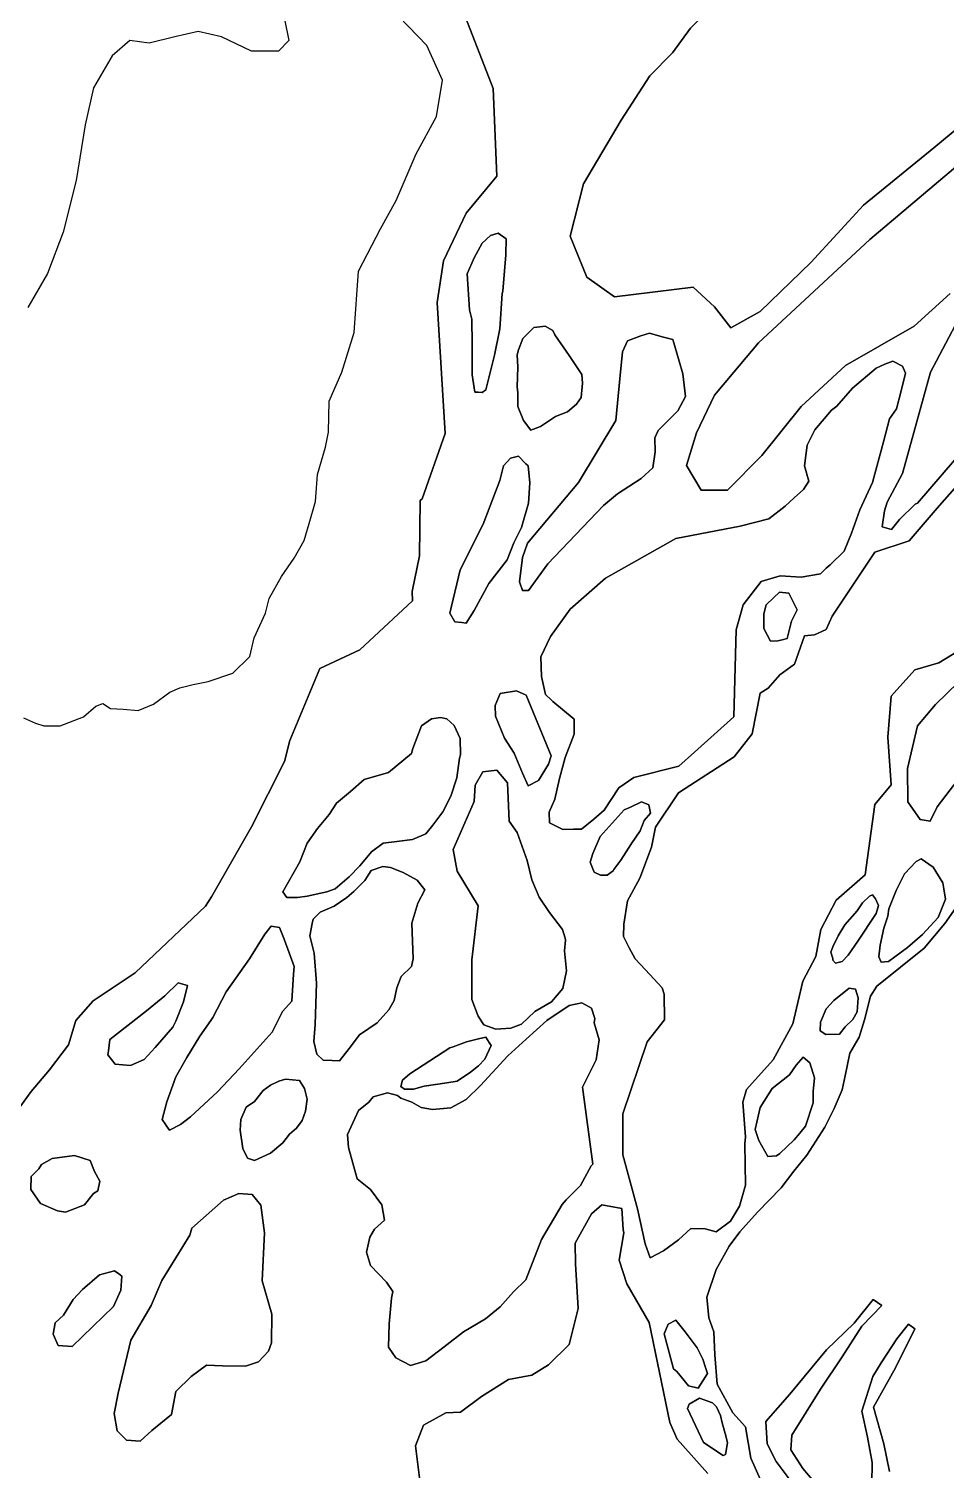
# Model space of a CAD drawing. Header units: inches. Extents: x 288635 to 1232953, y 676945 to 1655780.
# Drawn here: x 523986 to 534364, y 1500510 to 1516816 of the extents above; entities that cross this region are included whole.
import ezdxf

# ---------------------------------------------------------------- set-up
doc = ezdxf.new("R2010")
doc.units = ezdxf.units.IN
doc.header["$MEASUREMENT"] = 0

msp = doc.modelspace()

# ---------------------------------------------------------------- linework, layer by layer
at = {"color": 1}
for points in [[(535186.7743, 1516265.3871), (534223.689, 1515468.9897), (533427.2916, 1514820.7592), (532834.6237, 1514172.5288), (532260.4768, 1513616.9027), (531927.1011, 1513431.6939), (531741.8924, 1513672.4653), (531501.1211, 1513894.7157), (530612.1193, 1513783.5905), (530297.2645, 1514005.8409), (530112.0558, 1514468.8627), (530260.2228, 1515061.5305), (530686.2028, 1515783.8445), (531011.9973, 1516284.5476), (531268.1658, 1516544.3097), (531471.4351, 1516823.6423), (531839.7359, 1517204.643), (532178.4032, 1517450.1769), (532546.1259, 1517703.3211), (532762.6535, 1517886.5368), (533486.2612, 1518484.2997), (533750.374, 1519002.6476), (533913.5933, 1519791.5406), (534548.5946, 1520664.6674)], [(534548.5946, 1520664.6674), (533913.5933, 1519791.5406), (533750.374, 1519002.6476), (533486.2612, 1518484.2997), (532762.6535, 1517886.5368), (532546.1259, 1517703.3211), (532178.4032, 1517450.1769), (531839.7359, 1517204.643), (531471.4351, 1516823.6423), (531268.1658, 1516544.3097), (531011.9973, 1516284.5476), (530686.2028, 1515783.8445), (530260.2228, 1515061.5305), (530112.0558, 1514468.8627), (530297.2645, 1514005.8409), (530612.1193, 1513783.5905), (531501.1211, 1513894.7157), (531741.8924, 1513672.4653), (531927.1011, 1513431.6939), (532260.4768, 1513616.9027), (532834.6237, 1514172.5288), (533427.2916, 1514820.7592), (534223.689, 1515468.9897), (535186.7743, 1516265.3871)], [(528796.5626, 1517279.9201), (529239.1121, 1516140.4043), (529278.7997, 1515148.2149), (528933.1646, 1514728.5151), (528678.8292, 1514192.6779), (528604.1109, 1513719.462), (528696.7957, 1512236.5055), (528434.2174, 1511499.2333), (528414.6682, 1511477.9068), (528407.554, 1510852.5137), (528322.1597, 1510449.4704), (528326.2978, 1510346.0178), (527730.9841, 1509790.3916), (527278.0304, 1509579.0132), (526940.5119, 1508762.7841), (526879.2836, 1508527.5464), (526504.3494, 1507786.7275), (526053.5653, 1506997.1648), (525983.2367, 1506891.6719), (525189.4851, 1506137.6079), (524713.2341, 1505820.1073), (524518.2609, 1505595.1382), (524434.4216, 1505322.9226), (524218.5212, 1505039.2887), (524011.0874, 1504793.7549), (523757.0869, 1504438.1542)], [(523757.0869, 1504438.1542), (524011.0874, 1504793.7549), (524218.5212, 1505039.2887), (524434.4216, 1505322.9226), (524518.2609, 1505595.1382), (524713.2341, 1505820.1073), (525189.4851, 1506137.6079), (525983.2367, 1506891.6719), (526053.5653, 1506997.1648), (526504.3494, 1507786.7275), (526879.2836, 1508527.5464), (526940.5119, 1508762.7841), (527278.0304, 1509579.0132), (527730.9841, 1509790.3916), (528326.2978, 1510346.0178), (528322.1597, 1510449.4704), (528407.554, 1510852.5137), (528414.6682, 1511477.9068), (528434.2174, 1511499.2333), (528696.7957, 1512236.5055), (528604.1109, 1513719.462), (528678.8292, 1514192.6779), (528933.1646, 1514728.5151), (529278.7997, 1515148.2149), (529239.1121, 1516140.4043), (528796.5626, 1517279.9201)], [(523926.0457, 1509022.7716), (524061.6804, 1508958.8872), (524154.4495, 1508930.5654), (524339.8624, 1508930.9719), (524603.5005, 1509031.3882), (524745.86, 1509152.9324), (524824.2414, 1509181.6294), (524909.9417, 1509124.7669), (525052.5827, 1509117.9483), (525223.7644, 1509104.061), (525394.7584, 1509175.7488), (525579.8743, 1509311.6494), (525693.8652, 1509361.8184), (525843.5437, 1509397.8031), (526014.6158, 1509433.8346), (526292.5321, 1509527.1508), (526484.6698, 1509712.9859), (526534.1196, 1509927.0334), (526661.8728, 1510205.4343), (526704.3008, 1510369.5472), (526846.3789, 1510619.4542), (526988.5509, 1510826.5737), (527102.2133, 1511026.4994), (527158.8414, 1511219.1686), (527229.6069, 1511468.9193), (527250.3285, 1511775.6107), (527342.3626, 1512082.4584), (527377.6437, 1512253.6871), (527384.009, 1512603.1348), (527525.9151, 1512931.4857), (527667.5555, 1513381.0682), (527715.9579, 1514072.9107), (527964.5047, 1514551.2527), (528142.0829, 1514872.5506), (528369.1265, 1515400.7647), (528596.4046, 1515822.0097), (528666.8105, 1516235.7796), (528487.669, 1516627.6084), (528173.1741, 1516954.9589)], [(526881.2518, 1516905.2932), (526928.8769, 1516683.0428), (526812.46, 1516561.3342), (526505.5427, 1516561.3342), (526166.8453, 1516725.1236), (525902.2915, 1516783.5847), (525637.6963, 1516726.5944), (525348.3415, 1516652.9869), (525129.7066, 1516683.0428), (524928.6229, 1516508.4174), (524875.5817, 1516418.2473), (524716.9558, 1516148.5834), (524621.7056, 1515730.5409), (524521.1637, 1515100.8313), (524372.9968, 1514513.4551), (524198.3714, 1514047.7875), (523973.8865, 1513661.4249)], [(534408.8977, 1513820.6322), (534001.4386, 1513450.2148), (533223.562, 1513005.7139), (532723.4985, 1512542.6922), (532278.9976, 1511987.0661), (531890.0594, 1511598.1278), (531593.7254, 1511598.1278), (531427.0376, 1511875.9408), (531538.1628, 1512246.3582), (531741.8924, 1512672.3383), (532241.9559, 1513265.0061), (533501.3751, 1514431.8209), (534834.8777, 1515561.594)], [(534834.8777, 1515561.594), (533501.3751, 1514431.8209), (532241.9559, 1513265.0061), (531741.8924, 1512672.3383), (531538.1628, 1512246.3582), (531427.0376, 1511875.9408), (531593.7254, 1511598.1278), (531890.0594, 1511598.1278), (532278.9976, 1511987.0661), (532723.4985, 1512542.6922), (533223.562, 1513005.7139), (534001.4386, 1513450.2148), (534408.8977, 1513820.6322)], [(534853.3986, 1512394.5252), (534038.4803, 1511449.9608), (534014.4285, 1511437.9349), (533835.2274, 1511266.1112), (533746.3272, 1511151.8109), (533638.377, 1511180.386), (533668.0629, 1511361.3614), (533695.3714, 1511462.5709), (533871.7925, 1511783.3365), (534186.6473, 1512931.6304), (534501.5021, 1513524.2983)], [(534501.5021, 1513524.2983), (534186.6473, 1512931.6304), (533871.7925, 1511783.3365), (533695.3714, 1511462.5709), (533668.0629, 1511361.3614), (533638.377, 1511180.386), (533746.3272, 1511151.8109), (533835.2274, 1511266.1112), (534014.4285, 1511437.9349), (534038.4803, 1511449.9608), (534853.3986, 1512394.5252)], [(534520.4643, 1509789.7464), (534282.3388, 1509644.2253), (534010.1321, 1509564.0116), (533742.1464, 1509264.4981), (533705.1046, 1508801.4764), (533742.1464, 1508264.3711), (533556.9377, 1508042.1207), (533445.8125, 1507245.7232), (533120.3103, 1506959.2814), (532945.02, 1506626.7482), (532890.1864, 1506319.6797), (532742.0194, 1506041.8667), (532630.8942, 1505560.324), (532408.6437, 1505152.8649), (532105.7658, 1504818.1051), (532063.8374, 1504671.7542), (532093.7889, 1504282.384), (532084.5376, 1504201.4349), (532094.1244, 1503734.9741), (532024.2743, 1503496.8486), (531922.6741, 1503328.5732), (531760.7488, 1503207.923), (531636.9235, 1503239.6731), (531474.3588, 1503243.8342), (531334.4332, 1503115.5691), (531166.2024, 1502989.8265), (531015.3896, 1502913.0972), (530959.5587, 1503070.8031), (530871.4115, 1503467.4657), (530704.7236, 1504078.6544), (530704.7236, 1504541.6762), (530982.5367, 1505356.5945), (531176.7614, 1505606.3119), (531173.6824, 1505894.4094), (531149.2245, 1505967.7832), (530964.0158, 1506171.5128), (530846.6997, 1506293.4162), (530778.9662, 1506420.4165), (530713.3494, 1506547.4167), (530716.3726, 1506685.9076), (530760.2863, 1506949.3893), (530899.6165, 1507205.7014), (531031.335, 1507556.4969), (531075.1411, 1507782.8285), (531334.4332, 1508171.7668), (531964.1428, 1508579.2259), (532167.8724, 1508838.5181), (532260.4768, 1509301.5399), (532349.3934, 1509357.6978), (532483.367, 1509508.2292), (532649.1335, 1509629.476), (532760.5403, 1509949.7703), (532874.0567, 1509959.23), (533005.6531, 1510018.5885), (533075.3951, 1510172.0208), (533556.9377, 1510894.3347), (533945.876, 1511023.9808), (534260.7308, 1511394.3982), (535094.1699, 1512338.9626)], [(535094.1699, 1512338.9626), (534260.7308, 1511394.3982), (533945.876, 1511023.9808), (533556.9377, 1510894.3347), (533075.3951, 1510172.0208), (533005.6531, 1510018.5885), (532874.0567, 1509959.23), (532760.5403, 1509949.7703), (532649.1335, 1509629.476), (532483.367, 1509508.2292), (532349.3934, 1509357.6978), (532260.4768, 1509301.5399), (532167.8724, 1508838.5181), (531964.1428, 1508579.2259), (531334.4332, 1508171.7668), (531075.1411, 1507782.8285), (531031.335, 1507556.4969), (530899.6165, 1507205.7014), (530760.2863, 1506949.3893), (530716.3726, 1506685.9076), (530713.3494, 1506547.4167), (530778.9662, 1506420.4165), (530846.6997, 1506293.4162), (530964.0158, 1506171.5128), (531149.2245, 1505967.7832), (531173.6824, 1505894.4094), (531176.7614, 1505606.3119), (530982.5367, 1505356.5945), (530704.7236, 1504541.6762), (530704.7236, 1504078.6544), (530871.4115, 1503467.4657), (530959.5587, 1503070.8031), (531015.3896, 1502913.0972), (531166.2024, 1502989.8265), (531334.4332, 1503115.5691), (531474.3588, 1503243.8342), (531636.9235, 1503239.6731), (531760.7488, 1503207.923), (531922.6741, 1503328.5732), (532024.2743, 1503496.8486), (532094.1244, 1503734.9741), (532084.5376, 1504201.4349), (532093.7889, 1504282.384), (532063.8374, 1504671.7542), (532105.7658, 1504818.1051), (532408.6437, 1505152.8649), (532630.8942, 1505560.324), (532742.0194, 1506041.8667), (532890.1864, 1506319.6797), (532945.02, 1506626.7482), (533120.3103, 1506959.2814), (533445.8125, 1507245.7232), (533556.9377, 1508042.1207), (533742.1464, 1508264.3711), (533705.1046, 1508801.4764), (533742.1464, 1509264.4981), (534010.1321, 1509564.0116), (534282.3388, 1509644.2253), (534520.4643, 1509789.7464)], [(534594.1064, 1508449.5798), (534263.5107, 1508013.7946), (534183.9136, 1507853.169), (534069.6134, 1507870.1023), (533929.9131, 1508069.0694), (533927.3551, 1508449.5798), (534038.4803, 1508931.1224), (534242.2099, 1509171.8938), (534890.4404, 1509801.6034)], [(534890.4404, 1509801.6034), (534242.2099, 1509171.8938), (534038.4803, 1508931.1224), (533927.3551, 1508449.5798), (533929.9131, 1508069.0694), (534069.6134, 1507870.1023), (534183.9136, 1507853.169), (534263.5107, 1508013.7946), (534594.1064, 1508449.5798)], [(532266.4992, 1500393.3065), (532155.1944, 1500646.8341), (532093.3584, 1500999.2993), (531951.1356, 1501160.0729), (531771.8112, 1501481.6201), (531747.0768, 1501815.5345), (531734.3694, 1502073.1231), (531680.5534, 1502233.8222), (531656.7408, 1502466.656), (531762.5744, 1502781.5108), (531910.8783, 1503045.1671), (532029.8041, 1503204.845), (532228.242, 1503427.0955), (532498.1175, 1503704.9085), (532640.727, 1503893.6607), (532786.5139, 1504072.6801), (532992.7835, 1504388.4168), (533095.6537, 1504603.0473), (533187.0939, 1504812.5977), (533220.114, 1504971.348), (533272.6074, 1505227.4652), (533380.981, 1505406.9589), (533440.2477, 1505603.3859), (533507.9812, 1505872.6265), (533578.9967, 1505985.7683), (534116.392, 1506415.6846), (534349.0139, 1506693.2333), (534471.7809, 1506871.0337)], [(534471.7809, 1506871.0337), (534349.0139, 1506693.2333), (534116.392, 1506415.6846), (533578.9967, 1505985.7683), (533507.9812, 1505872.6265), (533440.2477, 1505603.3859), (533380.981, 1505406.9589), (533272.6074, 1505227.4652), (533220.114, 1504971.348), (533187.0939, 1504812.5977), (533095.6537, 1504603.0473), (532992.7835, 1504388.4168), (532786.5139, 1504072.6801), (532640.727, 1503893.6607), (532498.1175, 1503704.9085), (532228.242, 1503427.0955), (532029.8041, 1503204.845), (531910.8783, 1503045.1671), (531762.5744, 1502781.5108), (531656.7408, 1502466.656), (531680.5534, 1502233.8222), (531734.3694, 1502073.1231), (531747.0768, 1501815.5345), (531771.8112, 1501481.6201), (531951.1356, 1501160.0729), (532093.3584, 1500999.2993), (532155.1944, 1500646.8341), (532266.4992, 1500393.3065)], [(528404.179, 1500422.5965), (528358.7912, 1500784.4318), (528451.9247, 1501017.2656), (528701.8385, 1501156.8193), (528871.0256, 1501165.4326), (529108.0927, 1501343.233), (529413.0058, 1501533.9952), (529677.5745, 1501584.8738), (529865.8609, 1501703.067), (530099.989, 1501930.3), (530200.6908, 1502337.3801), (530170.6615, 1502845.011), (530165.3698, 1503077.8448), (530350.5785, 1503411.2204), (530466.9954, 1503511.7623), (530694.5375, 1503469.4289), (530708.435, 1503230.8338), (530718.9216, 1503194.4769), (530665.9625, 1502884.1694), (530750.6293, 1502617.4688), (531004.508, 1502179.8829), (531236.4577, 1501047.9681), (531319.6839, 1500859.3017), (531668.787, 1500472.4578)], [(531668.787, 1500472.4578), (531319.6839, 1500859.3017), (531236.4577, 1501047.9681), (531004.508, 1502179.8829), (530750.6293, 1502617.4688), (530665.9625, 1502884.1694), (530718.9216, 1503194.4769), (530708.435, 1503230.8338), (530694.5375, 1503469.4289), (530466.9954, 1503511.7623), (530350.5785, 1503411.2204), (530165.3698, 1503077.8448), (530170.6615, 1502845.011), (530200.6908, 1502337.3801), (530099.989, 1501930.3), (529865.8609, 1501703.067), (529677.5745, 1501584.8738), (529413.0058, 1501533.9952), (529108.0927, 1501343.233), (528871.0256, 1501165.4326), (528701.8385, 1501156.8193), (528451.9247, 1501017.2656), (528358.7912, 1500784.4318), (528404.179, 1500422.5965)], [(532934.328, 1500300.5525), (532742.6364, 1500529.3457), (532606.5972, 1500739.5881), (532618.9644, 1500906.5453), (532940.5116, 1501425.9677), (533187.8556, 1501790.8001), (533410.4652, 1502137.0818), (533636.7695, 1502371.1708), (533537.6862, 1502440.2987), (533323.8948, 1502174.1834), (533008.5312, 1501871.1869), (532594.23, 1501370.3153), (532322.1516, 1501061.1353), (532340.7024, 1500807.6077), (532439.64, 1500609.7325), (532631.3316, 1500350.0213)], [(532631.3316, 1500350.0213), (532439.64, 1500609.7325), (532340.7024, 1500807.6077), (532322.1516, 1501061.1353), (532594.23, 1501370.3153), (533008.5312, 1501871.1869), (533323.8948, 1502174.1834), (533537.6862, 1502440.2987), (533636.7695, 1502371.1708), (533410.4652, 1502137.0818), (533187.8556, 1501790.8001), (532940.5116, 1501425.9677), (532618.9644, 1500906.5453), (532606.5972, 1500739.5881), (532742.6364, 1500529.3457), (532934.328, 1500300.5525)], [(533723.9116, 1500495.0794), (533657.9172, 1500808.5528), (533542.427, 1501221.0179), (533789.906, 1501666.4801), (534010.4077, 1502110.493), (533937.9687, 1502161.0319), (533806.2156, 1501994.8589), (533626.8912, 1501722.7805), (533534.1372, 1501568.1905), (533410.4652, 1501178.6237), (533472.3012, 1500881.8109), (533527.9536, 1500597.3653), (533521.77, 1500356.2049)], [(533521.77, 1500356.2049), (533527.9536, 1500597.3653), (533472.3012, 1500881.8109), (533410.4652, 1501178.6237), (533534.1372, 1501568.1905), (533626.8912, 1501722.7805), (533806.2156, 1501994.8589), (533937.9687, 1502161.0319), (534010.4077, 1502110.493), (533789.906, 1501666.4801), (533542.427, 1501221.0179), (533657.9172, 1500808.5528), (533723.9116, 1500495.0794)]]:
    msp.add_lwpolyline(points, dxfattribs=at)
for points in [[(529154.7388, 1512730.0008), (529114.5221, 1512702.484), (529067.8569, 1512704.5079), (529032.3851, 1512706.0464), (529002.3385, 1512901.4511), (529000.2219, 1513246.4685), (528995.9885, 1513532.219), (528970.5601, 1513637.4633), (528945.0376, 1514043.8005), (529025.6219, 1514226.4871), (529116.4469, 1514392.4329), (529207.6556, 1514476.2543), (529294.4391, 1514503.771), (529385.456, 1514438.1542), (529383.3393, 1514258.2372), (529347.3559, 1513847.603), (529342.1687, 1513822.0266), (529313.4891, 1513422.1521), (529254.2224, 1513123.7015), (529154.7388, 1512730.0008)], [(529067.8569, 1512704.5079), (529114.5221, 1512702.484), (529154.7388, 1512730.0008), (529254.2224, 1513123.7015), (529313.4891, 1513422.1521), (529342.1687, 1513822.0266), (529347.3559, 1513847.603), (529383.3393, 1514258.2372), (529385.456, 1514438.1542), (529294.4391, 1514503.771), (529207.6556, 1514476.2543), (529116.4469, 1514392.4329), (529025.6219, 1514226.4871), (528945.0376, 1514043.8005), (528970.5601, 1513637.4633), (528995.9885, 1513532.219), (529000.2219, 1513246.4685), (529002.3385, 1512901.4511), (529032.3851, 1512706.0464), (529067.8569, 1512704.5079)], [(529773.8651, 1512316.1916), (529665.9149, 1512274.9165), (529583.3647, 1512382.8667), (529519.8646, 1512544.7921), (529519.465, 1512695.9097), (529508.8572, 1512764.8606), (529519.8646, 1512989.2929), (529511.6403, 1513127.6458), (529523.9316, 1513182.957), (529573.8397, 1513313.1436), (529697.6649, 1513436.9688), (529765.8649, 1513445.0514), (529828.638, 1513452.4907), (529913.5653, 1513402.0438), (529935.2034, 1513352.3711), (530097.7157, 1513119.4682), (530240.591, 1512906.7428), (530251.1357, 1512807.6259), (530234.241, 1512646.3923), (530183.4409, 1512570.1921), (530078.6657, 1512484.4669), (529944.8458, 1512430.9614), (529773.8651, 1512316.1916)], [(529508.8572, 1512764.8606), (529519.465, 1512695.9097), (529519.8646, 1512544.7921), (529583.3647, 1512382.8667), (529665.9149, 1512274.9165), (529773.8651, 1512316.1916), (529944.8458, 1512430.9614), (530078.6657, 1512484.4669), (530183.4409, 1512570.1921), (530234.241, 1512646.3923), (530251.1357, 1512807.6259), (530240.591, 1512906.7428), (530097.7157, 1513119.4682), (529935.2034, 1513352.3711), (529913.5653, 1513402.0438), (529828.638, 1513452.4907), (529765.8649, 1513445.0514), (529697.6649, 1513436.9688), (529573.8397, 1513313.1436), (529523.9316, 1513182.957), (529511.6403, 1513127.6458), (529519.8646, 1512989.2929), (529508.8572, 1512764.8606)], [(529856.191, 1510761.7824), (529640.5148, 1510460.7179), (529570.848, 1510461.8065), (529535.7396, 1510559.1431), (529570.848, 1510835.3686), (529628.0584, 1510998.7752), (530204.2193, 1511681.6326), (530626.4668, 1512385.3784), (530673.3832, 1512854.5423), (530704.0361, 1513161.0714), (530759.6924, 1513285.115), (530910.5173, 1513343.6237), (531008.9425, 1513372.1987), (531151.8178, 1513330.9236), (531273.1086, 1513300.7173), (531343.0786, 1513055.8225), (531384.4136, 1512911.15), (531416.4766, 1512657.5842), (531329.6182, 1512495.897), (531107.3677, 1512270.4715), (531069.2677, 1512187.9213), (531072.4427, 1512029.171), (531043.8676, 1511848.1957), (530913.6923, 1511727.5454), (530645.8787, 1511554.6333), (530485.7176, 1511423.5924), (529856.191, 1510761.7824)], [(530626.4668, 1512385.3784), (530204.2193, 1511681.6326), (529628.0584, 1510998.7752), (529570.848, 1510835.3686), (529535.7396, 1510559.1431), (529570.848, 1510461.8065), (529640.5148, 1510460.7179), (529856.191, 1510761.7824), (530485.7176, 1511423.5924), (530645.8787, 1511554.6333), (530913.6923, 1511727.5454), (531043.8676, 1511848.1957), (531072.4427, 1512029.171), (531069.2677, 1512187.9213), (531107.3677, 1512270.4715), (531329.6182, 1512495.897), (531416.4766, 1512657.5842), (531384.4136, 1512911.15), (531343.0786, 1513055.8225), (531273.1086, 1513300.7173), (531151.8178, 1513330.9236), (531008.9425, 1513372.1987), (530910.5173, 1513343.6237), (530759.6924, 1513285.115), (530704.0361, 1513161.0714), (530673.3832, 1512854.5423), (530626.4668, 1512385.3784)], [(532941.9922, 1510651.2183), (532722.9168, 1510613.1182), (532484.7913, 1510628.9932), (532272.0659, 1510562.3181), (532065.7972, 1510299.6448), (531987.042, 1510016.1008), (531963.5838, 1509030.8566), (531517.8782, 1508632.0673), (531339.8275, 1508474.9637), (530831.7462, 1508347.8045), (530662.3377, 1508228.6884), (530494.0623, 1507977.8629), (530376.5871, 1507873.0877), (530240.0618, 1507761.9625), (530148.0861, 1507760.283), (530028.5805, 1507758.1007), (529874.9102, 1507834.9359), (529870.775, 1507953.6881), (529935.3369, 1508101.2582), (529989.2363, 1508333.4636), (530052.7365, 1508571.5891), (530157.3029, 1508835.1146), (530157.3029, 1509007.3984), (529914.7441, 1509205.8556), (529898.9572, 1509220.8654), (529830.486, 1509285.9655), (529786.0359, 1509489.1659), (529776.5109, 1509711.4164), (529887.6361, 1509940.0168), (530110.3865, 1510250.6827), (530509.1758, 1510602.5556), (531306.7544, 1511048.2613), (532033.9584, 1511189.0105), (532359.3496, 1511273.8951), (532541.9414, 1511416.3948), (532645.0035, 1511508.526), (532751.4919, 1511603.7202), (532811.817, 1511698.9704), (532761.4802, 1511871.5051), (532789.5919, 1512106.4295), (532876.3754, 1512279.9965), (533066.119, 1512502.6694), (533128.3499, 1512548.3054), (533303.943, 1512752.0141), (533572.7602, 1512978.4979), (533670.127, 1513022.948), (533761.1439, 1513054.6981), (533869.0941, 1512999.6646), (533902.9608, 1512921.3478), (533850.0441, 1512705.4474), (533803.4773, 1512514.947), (533723.2554, 1512405.1258), (533653.2277, 1512143.6889), (533530.4028, 1511685.1428), (533386.4931, 1511375.1197), (533291.2429, 1511108.4192), (533208.6928, 1510905.2188), (533049.9425, 1510752.8185), (533008.1957, 1510713.5274), (532941.9922, 1510651.2183)], [(530509.1758, 1510602.5556), (530110.3865, 1510250.6827), (529887.6361, 1509940.0168), (529776.5109, 1509711.4164), (529786.0359, 1509489.1659), (529830.486, 1509285.9655), (529898.9572, 1509220.8654), (529914.7441, 1509205.8556), (530157.3029, 1509007.3984), (530157.3029, 1508835.1146), (530052.7365, 1508571.5891), (529989.2363, 1508333.4636), (529935.3369, 1508101.2582), (529870.775, 1507953.6881), (529874.9102, 1507834.9359), (530028.5805, 1507758.1007), (530148.0861, 1507760.283), (530240.0618, 1507761.9625), (530376.5871, 1507873.0877), (530494.0623, 1507977.8629), (530662.3377, 1508228.6884), (530831.7462, 1508347.8045), (531339.8275, 1508474.9637), (531517.8782, 1508632.0673), (531963.5838, 1509030.8566), (531987.042, 1510016.1008), (532065.7972, 1510299.6448), (532272.0659, 1510562.3181), (532484.7913, 1510628.9932), (532722.9168, 1510613.1182), (532941.9922, 1510651.2183), (533008.1957, 1510713.5274), (533049.9425, 1510752.8185), (533208.6928, 1510905.2188), (533291.2429, 1511108.4192), (533386.4931, 1511375.1197), (533530.4028, 1511685.1428), (533653.2277, 1512143.6889), (533723.2554, 1512405.1258), (533803.4773, 1512514.947), (533850.0441, 1512705.4474), (533902.9608, 1512921.3478), (533869.0941, 1512999.6646), (533761.1439, 1513054.6981), (533670.127, 1513022.948), (533572.7602, 1512978.4979), (533303.943, 1512752.0141), (533128.3499, 1512548.3054), (533066.119, 1512502.6694), (532876.3754, 1512279.9965), (532789.5919, 1512106.4295), (532761.4802, 1511871.5051), (532811.817, 1511698.9704), (532751.4919, 1511603.7202), (532645.0035, 1511508.526), (532541.9414, 1511416.3948), (532359.3496, 1511273.8951), (532033.9584, 1511189.0105), (531306.7544, 1511048.2613), (530509.1758, 1510602.5556)], [(529024.5636, 1510235.2924), (528932.4884, 1510092.4172), (528884.2559, 1510098.4462), (528805.4881, 1510108.2922), (528749.1676, 1510204.9943), (528867.1022, 1510696.3884), (529125.1423, 1511212.4687), (529312.8079, 1511705.0907), (529354.7642, 1511873.5957), (529434.1394, 1511959.3209), (529526.2146, 1511981.5459), (529609.5134, 1511895.83), (529634.0219, 1511870.6104), (529653.2148, 1511679.9203), (529640.5148, 1511448.1449), (529561.1396, 1511175.0943), (529472.2395, 1511000.469), (529399.2143, 1510806.7936), (529188.8497, 1510540.1072), (529024.5636, 1510235.2924)], [(529024.5636, 1510235.2924), (529188.8497, 1510540.1072), (529399.2143, 1510806.7936), (529472.2395, 1511000.469), (529561.1396, 1511175.0943), (529640.5148, 1511448.1449), (529653.2148, 1511679.9203), (529634.0219, 1511870.6104), (529609.5134, 1511895.83), (529526.2146, 1511981.5459), (529434.1394, 1511959.3209), (529354.7642, 1511873.5957), (529312.8079, 1511705.0907), (529125.1423, 1511212.4687), (528867.1022, 1510696.3884), (528749.1676, 1510204.9943), (528805.4881, 1510108.2922), (528884.2559, 1510098.4462), (528932.4884, 1510092.4172), (529024.5636, 1510235.2924)], [(532461.3285, 1509890.2445), (532376.2634, 1509888.2775), (532300.3869, 1510031.0683), (532300.3869, 1510196.1438), (532328.6383, 1510301.0283), (532410.6593, 1510380.4035), (532476.8053, 1510441.2577), (532583.3735, 1510431.966), (532677.7024, 1510243.3083), (532614.0442, 1510115.9919), (532566.7638, 1509917.3817), (532507.0552, 1509902.0137), (532461.3285, 1509890.2445)], [(532300.3869, 1510031.0683), (532376.2634, 1509888.2775), (532461.3285, 1509890.2445), (532507.0552, 1509902.0137), (532566.7638, 1509917.3817), (532614.0442, 1510115.9919), (532677.7024, 1510243.3083), (532583.3735, 1510431.966), (532476.8053, 1510441.2577), (532410.6593, 1510380.4035), (532328.6383, 1510301.0283), (532300.3869, 1510196.1438), (532300.3869, 1510031.0683)], [(529750.5817, 1508310.7094), (529634.1648, 1508252.501), (529570.6647, 1508395.3763), (529478.0603, 1508622.9184), (529366.9351, 1508792.2521), (529266.3932, 1509040.9609), (529261.1015, 1509160.0236), (529319.31, 1509294.9614), (529501.8729, 1509326.7115), (529612.0141, 1509276.4373), (529895.0007, 1508592.553), (529864.3527, 1508495.9181), (529750.5817, 1508310.7094)], [(529478.0603, 1508622.9184), (529570.6647, 1508395.3763), (529634.1648, 1508252.501), (529750.5817, 1508310.7094), (529864.3527, 1508495.9181), (529895.0007, 1508592.553), (529612.0141, 1509276.4373), (529501.8729, 1509326.7115), (529319.31, 1509294.9614), (529261.1015, 1509160.0236), (529266.3932, 1509040.9609), (529366.9351, 1508792.2521), (529478.0603, 1508622.9184)], [(527134.059, 1507003.5593), (527025.5796, 1506987.6843), (526903.8762, 1506988.4767), (526857.8298, 1507053.1263), (527052.038, 1507392.4976), (527134.059, 1507601.5188), (527253.1217, 1507770.8525), (527385.4136, 1507926.957), (527467.4346, 1508056.6031), (527626.1849, 1508186.2492), (527780.0199, 1508325.1616), (528055.5877, 1508403.8953), (528314.9921, 1508616.1352), (528329.8958, 1508675.7499), (528430.0595, 1508931.355), (528539.869, 1509011.2165), (528644.8328, 1509024.98), (528716.2705, 1509009.105), (528798.2915, 1508932.3757), (528864.4374, 1508786.8545), (528870.3602, 1508602.1251), (528858.3155, 1508564.7866), (528827.3957, 1508342.3537), (528761.2497, 1508135.9782), (528668.6454, 1507958.7071), (528554.8743, 1507807.8943), (528475.4991, 1507707.3524), (528324.6817, 1507644.7404), (528149.0937, 1507620.3667), (527993.9565, 1507604.1647), (527864.3104, 1507506.2686), (527732.0185, 1507344.8725), (527610.3099, 1507220.5181), (527451.5596, 1507088.2261), (527358.9552, 1507051.1844), (527134.059, 1507003.5593)], [(527610.3099, 1507220.5181), (527732.0185, 1507344.8725), (527864.3104, 1507506.2686), (527993.9565, 1507604.1647), (528149.0937, 1507620.3667), (528324.6817, 1507644.7404), (528475.4991, 1507707.3524), (528554.8743, 1507807.8943), (528668.6454, 1507958.7071), (528761.2497, 1508135.9782), (528827.3957, 1508342.3537), (528858.3155, 1508564.7866), (528870.3602, 1508602.1251), (528864.4374, 1508786.8545), (528798.2915, 1508932.3757), (528716.2705, 1509009.105), (528644.8328, 1509024.98), (528539.869, 1509011.2165), (528430.0595, 1508931.355), (528329.8958, 1508675.7499), (528314.9921, 1508616.1352), (528055.5877, 1508403.8953), (527780.0199, 1508325.1616), (527626.1849, 1508186.2492), (527467.4346, 1508056.6031), (527385.4136, 1507926.957), (527253.1217, 1507770.8525), (527134.059, 1507601.5188), (527052.038, 1507392.4976), (526857.8298, 1507053.1263), (526903.8762, 1506988.4767), (527025.5796, 1506987.6843), (527134.059, 1507003.5593), (527358.9552, 1507051.1844), (527451.5596, 1507088.2261), (527610.3099, 1507220.5181)], [(529440.1719, 1505511.3063), (529270.8382, 1505498.6063), (529133.2546, 1505547.2897), (529069.6231, 1505644.7758), (528998.8764, 1505833.4335), (528998.8764, 1506281.4957), (529069.6231, 1506894.6333), (528830.9976, 1507287.367), (528786.6365, 1507531.3532), (529022.4586, 1508073.7442), (529035.7923, 1508260.4151), (529122.84, 1508411.5752), (529281.863, 1508427.4775), (529399.7741, 1508285.9842), (529420.521, 1507850.2998), (529512.1387, 1507725.3441), (529622.2056, 1507405.7268), (529677.239, 1507189.8263), (529759.7892, 1506990.8593), (529876.2061, 1506817.2923), (530022.2564, 1506626.7919), (530052.6529, 1506526.7207), (530058.853, 1506506.3087), (530045.5076, 1506386.2005), (530068.8232, 1506159.0076), (530026.4897, 1505960.0406), (529897.3728, 1505807.6402), (529708.9891, 1505699.69), (529558.7055, 1505555.7564), (529440.1719, 1505511.3063)], [(529512.1387, 1507725.3441), (529420.521, 1507850.2998), (529399.7741, 1508285.9842), (529281.863, 1508427.4775), (529122.84, 1508411.5752), (529035.7923, 1508260.4151), (529022.4586, 1508073.7442), (528786.6365, 1507531.3532), (528830.9976, 1507287.367), (529069.6231, 1506894.6333), (528998.8764, 1506281.4957), (528998.8764, 1505833.4335), (529069.6231, 1505644.7758), (529133.2546, 1505547.2897), (529270.8382, 1505498.6063), (529440.1719, 1505511.3063), (529558.7055, 1505555.7564), (529708.9891, 1505699.69), (529897.3728, 1505807.6402), (530026.4897, 1505960.0406), (530068.8232, 1506159.0076), (530045.5076, 1506386.2005), (530058.853, 1506506.3087), (530052.6529, 1506526.7207), (530022.2564, 1506626.7919), (529876.2061, 1506817.2923), (529759.7892, 1506990.8593), (529677.239, 1507189.8263), (529622.2056, 1507405.7268), (529512.1387, 1507725.3441)], [(530594.9952, 1507288.4359), (530528.6699, 1507240.6264), (530453.9437, 1507240.7731), (530380.5029, 1507274.4932), (530338.1695, 1507388.7934), (530366.7238, 1507487.8961), (530451.2117, 1507676.603), (530720.3783, 1507979.4153), (530791.1371, 1508008.978), (530918.1374, 1508070.3614), (531000.6875, 1508038.6114), (531017.6209, 1507941.2445), (530946.6317, 1507859.114), (530903.6994, 1507742.5835), (530805.9538, 1507600.4605), (530685.3036, 1507409.9601), (530604.8701, 1507306.2432), (530594.9952, 1507288.4359)], [(530720.3783, 1507979.4153), (530451.2117, 1507676.603), (530366.7238, 1507487.8961), (530338.1695, 1507388.7934), (530380.5029, 1507274.4932), (530453.9437, 1507240.7731), (530528.6699, 1507240.6264), (530594.9952, 1507288.4359), (530604.8701, 1507306.2432), (530685.3036, 1507409.9601), (530805.9538, 1507600.4605), (530903.6994, 1507742.5835), (530946.6317, 1507859.114), (531017.6209, 1507941.2445), (531000.6875, 1508038.6114), (530918.1374, 1508070.3614), (530791.1371, 1508008.978), (530720.3783, 1507979.4153)], [(527610.8391, 1505279.5309), (527502.3597, 1505139.3014), (527418.5782, 1505143.2915), (527317.154, 1505148.1219), (527245.7133, 1505216.0307), (527211.3174, 1505358.906), (527224.5466, 1505552.0522), (527240.4217, 1506020.3657), (527214.6103, 1506357.0161), (527163.3607, 1506553.4732), (527193.2208, 1506694.6483), (527203.3799, 1506742.6796), (527282.7551, 1506822.0548), (527441.5054, 1506890.8466), (527584.3807, 1506988.7426), (527663.7558, 1507057.5344), (527788.1103, 1507179.243), (527859.5479, 1507295.6599), (527991.8398, 1507337.9933), (528076.5067, 1507327.41), (528222.0278, 1507271.9488), (528380.7152, 1507186.2829), (528464.8159, 1507076.3698), (528388.6157, 1506923.9695), (528318.4756, 1506696.6021), (528335.9131, 1506295.5379), (528313.5477, 1506209.3046), (528199.7767, 1506095.5336), (528150.5902, 1505967.4489), (528118.8401, 1505824.5736), (528060.6316, 1505718.7401), (527925.6939, 1505570.5731), (527727.256, 1505432.9895), (527610.8391, 1505279.5309)], [(527418.5782, 1505143.2915), (527502.3597, 1505139.3014), (527610.8391, 1505279.5309), (527727.256, 1505432.9895), (527925.6939, 1505570.5731), (528060.6316, 1505718.7401), (528118.8401, 1505824.5736), (528150.5902, 1505967.4489), (528199.7767, 1506095.5336), (528313.5477, 1506209.3046), (528335.9131, 1506295.5379), (528318.4756, 1506696.6021), (528388.6157, 1506923.9695), (528464.8159, 1507076.3698), (528380.7152, 1507186.2829), (528222.0278, 1507271.9488), (528076.5067, 1507327.41), (527991.8398, 1507337.9933), (527859.5479, 1507295.6599), (527788.1103, 1507179.243), (527663.7558, 1507057.5344), (527584.3807, 1506988.7426), (527441.5054, 1506890.8466), (527282.7551, 1506822.0548), (527203.3799, 1506742.6796), (527193.2208, 1506694.6483), (527163.3607, 1506553.4732), (527214.6103, 1506357.0161), (527240.4217, 1506020.3657), (527224.5466, 1505552.0522), (527211.3174, 1505358.906), (527245.7133, 1505216.0307), (527317.154, 1505148.1219), (527418.5782, 1505143.2915)], [(533710.1259, 1506262.8043), (533626.7265, 1506255.5322), (533602.9139, 1506316.3865), (533618.7889, 1506448.6784), (533658.4765, 1506641.8247), (533705.7289, 1506775.4799), (533714.0391, 1506858.7834), (533798.706, 1507067.8047), (533893.9562, 1507255.6592), (534026.2481, 1507395.8887), (534081.8107, 1507424.9929), (534216.7485, 1507329.7427), (534327.8737, 1507152.4715), (534338.5887, 1507087.1482), (534357.9493, 1506969.1181), (534274.9569, 1506763.5332), (534097.6857, 1506570.387), (533925.7062, 1506422.2201), (533710.1259, 1506262.8043)], [(533602.9139, 1506316.3865), (533626.7265, 1506255.5322), (533710.1259, 1506262.8043), (533925.7062, 1506422.2201), (534097.6857, 1506570.387), (534274.9569, 1506763.5332), (534357.9493, 1506969.1181), (534338.5887, 1507087.1482), (534327.8737, 1507152.4715), (534216.7485, 1507329.7427), (534081.8107, 1507424.9929), (534026.2481, 1507395.8887), (533893.9562, 1507255.6592), (533798.706, 1507067.8047), (533714.0391, 1506858.7834), (533705.7289, 1506775.4799), (533658.4765, 1506641.8247), (533618.7889, 1506448.6784), (533602.9139, 1506316.3865)], [(533187.0939, 1506262.9406), (533110.1835, 1506246.5434), (533080.4137, 1506279.8739), (533082.7566, 1506298.2368), (533060.0937, 1506371.3141), (533082.0532, 1506429.3898), (533141.3738, 1506554.1945), (533219.2673, 1506679.5014), (533356.688, 1506838.2179), (533418.8421, 1506927.7929), (533495.6192, 1507002.1803), (533530.8413, 1507018.1687), (533563.0147, 1506974.142), (533596.8814, 1506899.6352), (533589.2738, 1506869.9622), (533573.2757, 1506807.5632), (533363.3554, 1506492.6828), (533254.8274, 1506335.754), (533187.0939, 1506262.9406)], [(533110.1835, 1506246.5434), (533187.0939, 1506262.9406), (533254.8274, 1506335.754), (533363.3554, 1506492.6828), (533573.2757, 1506807.5632), (533589.2738, 1506869.9622), (533596.8814, 1506899.6352), (533563.0147, 1506974.142), (533530.8413, 1507018.1687), (533495.6192, 1507002.1803), (533418.8421, 1506927.7929), (533356.688, 1506838.2179), (533219.2673, 1506679.5014), (533141.3738, 1506554.1945), (533082.0532, 1506429.3898), (533060.0937, 1506371.3141), (533082.7566, 1506298.2368), (533080.4137, 1506279.8739), (533110.1835, 1506246.5434)], [(525702.8366, 1504421.2208), (525578.4822, 1504355.0748), (525539.6544, 1504410.8898), (525535.6686, 1504416.6194), (525493.8154, 1504476.7834), (525546.7322, 1504677.8672), (525649.9199, 1504960.9719), (525774.2743, 1505177.9307), (525922.4413, 1505421.3478), (526044.9925, 1505598.3909), (526067.6986, 1505630.1795), (526218.7752, 1505921.4113), (526483.359, 1506294.4746), (526655.3386, 1506574.9335), (526729.422, 1506664.892), (526822.0264, 1506649.0169), (526874.9432, 1506516.725), (526986.0684, 1506207.1619), (526980.9339, 1506122.2413), (526962.2842, 1505813.7882), (526857.1039, 1505697.5362), (526740.0054, 1505463.6812), (526364.2963, 1505048.2846), (526120.8792, 1504791.6382), (525816.6077, 1504505.8876), (525702.8366, 1504421.2208)], [(526120.8792, 1504791.6382), (526364.2963, 1505048.2846), (526740.0054, 1505463.6812), (526857.1039, 1505697.5362), (526962.2842, 1505813.7882), (526980.9339, 1506122.2413), (526986.0684, 1506207.1619), (526874.9432, 1506516.725), (526822.0264, 1506649.0169), (526729.422, 1506664.892), (526655.3386, 1506574.9335), (526483.359, 1506294.4746), (526218.7752, 1505921.4113), (526067.6986, 1505630.1795), (526044.9925, 1505598.3909), (525922.4413, 1505421.3478), (525774.2743, 1505177.9307), (525649.9199, 1504960.9719), (525546.7322, 1504677.8672), (525493.8154, 1504476.7834), (525535.6686, 1504416.6194), (525539.6544, 1504410.8898), (525578.4822, 1504355.0748), (525702.8366, 1504421.2208), (525816.6077, 1504505.8876), (526120.8792, 1504791.6382)], [(525290.0858, 1505156.7639), (525138.0023, 1505087.389), (524964.6477, 1505103.8472), (524879.9808, 1505209.6807), (524885.7737, 1505255.5415), (524901.6008, 1505380.8428), (525317.3869, 1505707.5318), (525358.2852, 1505740.2504), (525526.0701, 1505874.4783), (525673.7324, 1506024.599), (525779.566, 1505992.849), (525734.5867, 1505807.6402), (525647.274, 1505588.0356), (525616.6195, 1505520.9323), (525417.0861, 1505291.7017), (525290.0858, 1505156.7639)], [(525779.566, 1505992.849), (525673.7324, 1506024.599), (525526.0701, 1505874.4783), (525358.2852, 1505740.2504), (525317.3869, 1505707.5318), (524901.6008, 1505380.8428), (524885.7737, 1505255.5415), (524879.9808, 1505209.6807), (524964.6477, 1505103.8472), (525138.0023, 1505087.389), (525290.0858, 1505156.7639), (525417.0861, 1505291.7017), (525616.6195, 1505520.9323), (525647.274, 1505588.0356), (525734.5867, 1505807.6402), (525779.566, 1505992.849)], [(533156.0847, 1505442.3073), (533003.6844, 1505438.9206), (532937.1068, 1505479.7002), (532941.0309, 1505577.7742), (533005.3777, 1505730.1745), (533093.4312, 1505825.0014), (533266.1516, 1505963.855), (533338.0045, 1505951.3446), (533367.7518, 1505852.0947), (533357.5917, 1505696.3078), (533306.7916, 1505606.5609), (533220.0934, 1505526.8647), (533156.0847, 1505442.3073)], [(533338.0045, 1505951.3446), (533266.1516, 1505963.855), (533093.4312, 1505825.0014), (533005.3777, 1505730.1745), (532941.0309, 1505577.7742), (532937.1068, 1505479.7002), (533003.6844, 1505438.9206), (533156.0847, 1505442.3073), (533220.0934, 1505526.8647), (533306.7916, 1505606.5609), (533357.5917, 1505696.3078), (533367.7518, 1505852.0947), (533338.0045, 1505951.3446)], [(530248.734, 1504842.9804), (530366.6451, 1503970.4383), (530349.6832, 1503953.4764), (530225.4215, 1503731.6623), (530066.6712, 1503569.737), (530018.7594, 1503516.0177), (529787.5649, 1503118.8436), (529607.6395, 1502663.7381), (529469.77, 1502528.3349), (529319.2599, 1502356.2531), (529153.983, 1502222.1606), (528904.6189, 1502074.309), (528685.5434, 1501906.0337), (528475.993, 1501747.2834), (528304.5427, 1501693.3083), (528139.4424, 1501779.0334), (528056.8922, 1501899.6837), (528063.2422, 1502166.3842), (528087.3418, 1502457.4401), (528102.7521, 1502531.923), (528032.1704, 1502637.7956), (527850.5168, 1502826.7855), (527806.0667, 1502976.0108), (527843.3477, 1503145.0607), (527895.361, 1503237.5287), (528009.2671, 1503337.9616), (527980.692, 1503512.5869), (527852.4598, 1503684.8785), (527701.8544, 1503805.3628), (527602.8663, 1504160.2882), (527592.7224, 1504305.7539), (527716.4606, 1504577.9781), (527831.4667, 1504674.6392), (527882.8332, 1504732.982), (528044.2793, 1504779.1094), (528158.7045, 1504749.1889), (528194.6185, 1504719.2606), (528317.2427, 1504674.6392), (528425.1929, 1504611.1391), (528552.1932, 1504588.9141), (528761.7436, 1504607.9641), (528933.1939, 1504703.2143), (529095.1193, 1504861.9646), (529406.2699, 1505198.5153), (529612.6453, 1505385.8407), (529847.5958, 1505598.5661), (530098.4213, 1505766.8414), (530241.2966, 1505795.4165), (530352.4218, 1505738.2664), (530390.2273, 1505621.1936), (530381.3267, 1505572.2402), (530438.147, 1505376.3156), (530403.2219, 1505150.8902), (530248.734, 1504842.9804)], [(529847.5958, 1505598.5661), (529612.6453, 1505385.8407), (529406.2699, 1505198.5153), (529095.1193, 1504861.9646), (528933.1939, 1504703.2143), (528761.7436, 1504607.9641), (528552.1932, 1504588.9141), (528425.1929, 1504611.1391), (528317.2427, 1504674.6392), (528194.6185, 1504719.2606), (528158.7045, 1504749.1889), (528044.2793, 1504779.1094), (527882.8332, 1504732.982), (527831.4667, 1504674.6392), (527716.4606, 1504577.9781), (527592.7224, 1504305.7539), (527602.8663, 1504160.2882), (527701.8544, 1503805.3628), (527852.4598, 1503684.8785), (527980.692, 1503512.5869), (528009.2671, 1503337.9616), (527895.361, 1503237.5287), (527843.3477, 1503145.0607), (527806.0667, 1502976.0108), (527850.5168, 1502826.7855), (528032.1704, 1502637.7956), (528102.7521, 1502531.923), (528087.3418, 1502457.4401), (528063.2422, 1502166.3842), (528056.8922, 1501899.6837), (528139.4424, 1501779.0334), (528304.5427, 1501693.3083), (528475.993, 1501747.2834), (528685.5434, 1501906.0337), (528904.6189, 1502074.309), (529153.983, 1502222.1606), (529319.2599, 1502356.2531), (529469.77, 1502528.3349), (529607.6395, 1502663.7381), (529787.5649, 1503118.8436), (530018.7594, 1503516.0177), (530066.6712, 1503569.737), (530225.4215, 1503731.6623), (530349.6832, 1503953.4764), (530366.6451, 1503970.4383), (530248.734, 1504842.9804), (530403.2219, 1505150.8902), (530438.147, 1505376.3156), (530381.3267, 1505572.2402), (530390.2273, 1505621.1936), (530352.4218, 1505738.2664), (530241.2966, 1505795.4165), (530098.4213, 1505766.8414), (529847.5958, 1505598.5661)], [(528338.5743, 1504819.3981), (528234.1634, 1504818.3083), (528196.0633, 1504850.0583), (528212.9967, 1504922.0251), (528297.4733, 1504993.2792), (528747.0049, 1505288.6815), (528788.169, 1505297.2574), (528936.8981, 1505355.9427), (529074.4817, 1505389.8094), (529154.9152, 1505406.7428), (529174.0856, 1505377.6567), (529192.9489, 1505349.0365), (529216.2987, 1505313.6093), (529144.3319, 1505161.209), (529074.9681, 1505083.9212), (528983.069, 1505013.3613), (528831.4548, 1504911.125), (528714.6477, 1504892.3918), (528459.6708, 1504852.804), (528338.5743, 1504819.3981)], [(528747.0049, 1505288.6815), (528297.4733, 1504993.2792), (528212.9967, 1504922.0251), (528196.0633, 1504850.0583), (528234.1634, 1504818.3083), (528338.5743, 1504819.3981), (528459.6708, 1504852.804), (528714.6477, 1504892.3918), (528831.4548, 1504911.125), (528983.069, 1505013.3613), (529074.9681, 1505083.9212), (529144.3319, 1505161.209), (529216.2987, 1505313.6093), (529192.9489, 1505349.0365), (529174.0856, 1505377.6567), (529154.9152, 1505406.7428), (529074.4817, 1505389.8094), (528936.8981, 1505355.9427), (528788.169, 1505297.2574), (528747.0049, 1505288.6815)], [(532445.6774, 1504064.1105), (532345.0683, 1504058.1056), (532244.6462, 1504238.6624), (532201.9813, 1504363.1825), (532257.8754, 1504611.7256), (532395.459, 1504828.6844), (532589.8139, 1504984.0753), (532667.9804, 1505090.6224), (532747.3555, 1505183.2267), (532821.439, 1505119.7266), (532874.3558, 1504947.7471), (532863.3838, 1504829.8155), (532860.7972, 1504802.0139), (532861.1266, 1504664.6424), (532773.8139, 1504400.0585), (532706.7811, 1504320.7135), (532644.1678, 1504246.5999), (532482.4689, 1504090.3901), (532445.6774, 1504064.1105)], [(532821.439, 1505119.7266), (532747.3555, 1505183.2267), (532667.9804, 1505090.6224), (532589.8139, 1504984.0753), (532395.459, 1504828.6844), (532257.8754, 1504611.7256), (532201.9813, 1504363.1825), (532244.6462, 1504238.6624), (532345.0683, 1504058.1056), (532445.6774, 1504064.1105), (532482.4689, 1504090.3901), (532644.1678, 1504246.5999), (532706.7811, 1504320.7135), (532773.8139, 1504400.0585), (532861.1266, 1504664.6424), (532860.7972, 1504802.0139), (532863.3838, 1504829.8155), (532874.3558, 1504947.7471), (532821.439, 1505119.7266)], [(526719.7912, 1504096.6293), (526539.4508, 1504012.8092), (526459.4407, 1504038.2092), (526407.3706, 1504149.9694), (526376.8905, 1504356.9798), (526383.2405, 1504477.6301), (526445.1756, 1504616.1233), (526539.8342, 1504682.3843), (526636.2885, 1504805.3966), (526720.9554, 1504866.2509), (526816.2055, 1504911.2301), (526890.289, 1504932.3968), (527049.0393, 1504919.1676), (527105.872, 1504829.4208), (527133.812, 1504706.2305), (527117.302, 1504571.6103), (527076.7316, 1504466.1913), (527014.4318, 1504378.5699), (526935.8098, 1504310.3292), (526858.2215, 1504214.7396), (526719.7912, 1504096.6293)], [(526459.4407, 1504038.2092), (526539.4508, 1504012.8092), (526719.7912, 1504096.6293), (526858.2215, 1504214.7396), (526935.8098, 1504310.3292), (527014.4318, 1504378.5699), (527076.7316, 1504466.1913), (527117.302, 1504571.6103), (527133.812, 1504706.2305), (527105.872, 1504829.4208), (527049.0393, 1504919.1676), (526890.289, 1504932.3968), (526816.2055, 1504911.2301), (526720.9554, 1504866.2509), (526636.2885, 1504805.3966), (526539.8342, 1504682.3843), (526445.1756, 1504616.1233), (526383.2405, 1504477.6301), (526376.8905, 1504356.9798), (526407.3706, 1504149.9694), (526459.4407, 1504038.2092)], [(524616.4553, 1503510.6819), (524400.5549, 1503428.1317), (524310.7343, 1503442.3624), (524118.5208, 1503525.1725), (524010.0291, 1503685.3073), (524013.2041, 1503831.3575), (524099.6122, 1503917.1782), (524130.6793, 1503967.8828), (524251.3296, 1504034.558), (524502.1551, 1504069.483), (524679.1514, 1504012.2101), (524728.4921, 1503888.9409), (524791.0807, 1503780.5574), (524765.6806, 1503669.4322), (524716.715, 1503639.7035), (524616.4553, 1503510.6819)], [(524616.4553, 1503510.6819), (524716.715, 1503639.7035), (524765.6806, 1503669.4322), (524791.0807, 1503780.5574), (524728.4921, 1503888.9409), (524679.1514, 1504012.2101), (524502.1551, 1504069.483), (524251.3296, 1504034.558), (524130.6793, 1503967.8828), (524099.6122, 1503917.1782), (524013.2041, 1503831.3575), (524010.0291, 1503685.3073), (524118.5208, 1503525.1725), (524310.7343, 1503442.3624), (524400.5549, 1503428.1317), (524616.4553, 1503510.6819)], [(526584.8534, 1501736.3825), (526438.8031, 1501685.5824), (526175.2776, 1501691.9324), (525997.4772, 1501698.2824), (525822.8519, 1501568.1072), (525648.2265, 1501399.8319), (525598.8727, 1501137.925), (525378.351, 1500958.506), (525245.0007, 1500837.8557), (525089.4254, 1500847.3807), (524984.6502, 1500955.331), (524952.9001, 1501149.0063), (524997.2572, 1501381.3311), (525140.3203, 1501982.1962), (525369.6541, 1502374.2327), (525489.4762, 1502653.9594), (525809.3552, 1503166.6178), (525830.6964, 1503246.6473), (526187.8846, 1503564.148), (526361.9243, 1503638.7365), (526511.1586, 1503628.6575), (526610.5728, 1503509.3605), (526651.5587, 1503193.5502), (526624.4479, 1502651.3336), (526735.7545, 1502272.8912), (526730.9037, 1501949.1079), (526695.9786, 1501857.0328), (526584.8534, 1501736.3825)], [(526511.1586, 1503628.6575), (526361.9243, 1503638.7365), (526187.8846, 1503564.148), (525830.6964, 1503246.6473), (525809.3552, 1503166.6178), (525489.4762, 1502653.9594), (525369.6541, 1502374.2327), (525140.3203, 1501982.1962), (524997.2572, 1501381.3311), (524952.9001, 1501149.0063), (524984.6502, 1500955.331), (525089.4254, 1500847.3807), (525245.0007, 1500837.8557), (525378.351, 1500958.506), (525598.8727, 1501137.925), (525648.2265, 1501399.8319), (525822.8519, 1501568.1072), (525997.4772, 1501698.2824), (526175.2776, 1501691.9324), (526438.8031, 1501685.5824), (526584.8534, 1501736.3825), (526695.9786, 1501857.0328), (526730.9037, 1501949.1079), (526735.7545, 1502272.8912), (526624.4479, 1502651.3336), (526651.5587, 1503193.5502), (526610.5728, 1503509.3605), (526511.1586, 1503628.6575)], [(524945.358, 1502361.309), (524475.2129, 1501907.9547), (524317.42, 1501919.2256), (524260.8546, 1502048.0623), (524282.2238, 1502178.1844), (524378.1329, 1502262.8101), (524488.3967, 1502442.2923), (524591.5844, 1502553.4175), (524787.3765, 1502720.1053), (524956.7102, 1502765.0846), (525004.5658, 1502730.7088), (525039.299, 1502705.7592), (525028.1478, 1502545.48), (524945.358, 1502361.309)], [(525004.5658, 1502730.7088), (524956.7102, 1502765.0846), (524787.3765, 1502720.1053), (524591.5844, 1502553.4175), (524488.3967, 1502442.2923), (524378.1329, 1502262.8101), (524282.2238, 1502178.1844), (524260.8546, 1502048.0623), (524317.42, 1501919.2256), (524475.2129, 1501907.9547), (524945.358, 1502361.309), (525028.1478, 1502545.48), (525039.299, 1502705.7592), (525004.5658, 1502730.7088)], [(531663.2743, 1501602.9485), (531557.4408, 1501437.8481), (531449.4905, 1501463.2482), (531317.2114, 1501626.1898), (531278.1469, 1501655.9008), (531173.0147, 1502051.8986), (531218.572, 1502160.5351), (531306.1821, 1502206.0924), (531411.3142, 1502076.4294), (531547.986, 1501894.2004), (531611.7676, 1501766.6372), (531645.6135, 1501659.0747), (531663.2743, 1501602.9485)], [(531449.4905, 1501463.2482), (531557.4408, 1501437.8481), (531663.2743, 1501602.9485), (531645.6135, 1501659.0747), (531611.7676, 1501766.6372), (531547.986, 1501894.2004), (531411.3142, 1502076.4294), (531306.1821, 1502206.0924), (531218.572, 1502160.5351), (531173.0147, 1502051.8986), (531278.1469, 1501655.9008), (531317.2114, 1501626.1898), (531449.4905, 1501463.2482)], [(531868.8731, 1500688.6424), (531842.8356, 1500677.3629), (531618.0741, 1500821.8525), (531437.289, 1501206.0209), (531454.7145, 1501257.2322), (531572.5169, 1501322.9824), (531722.228, 1501273.0787), (531767.0741, 1501227.0856), (531810.8164, 1501126.7357), (531830.8585, 1501046.5675), (531869.4381, 1500899.3671), (531891.0281, 1500819.3569), (531868.8731, 1500688.6424)], [(531618.0741, 1500821.8525), (531842.8356, 1500677.3629), (531868.8731, 1500688.6424), (531891.0281, 1500819.3569), (531869.4381, 1500899.3671), (531830.8585, 1501046.5675), (531810.8164, 1501126.7357), (531767.0741, 1501227.0856), (531722.228, 1501273.0787), (531572.5169, 1501322.9824), (531454.7145, 1501257.2322), (531437.289, 1501206.0209), (531618.0741, 1500821.8525)]]:
    msp.add_lwpolyline(points, close=True, dxfattribs=at)

doc.saveas('drawing.dxf')
